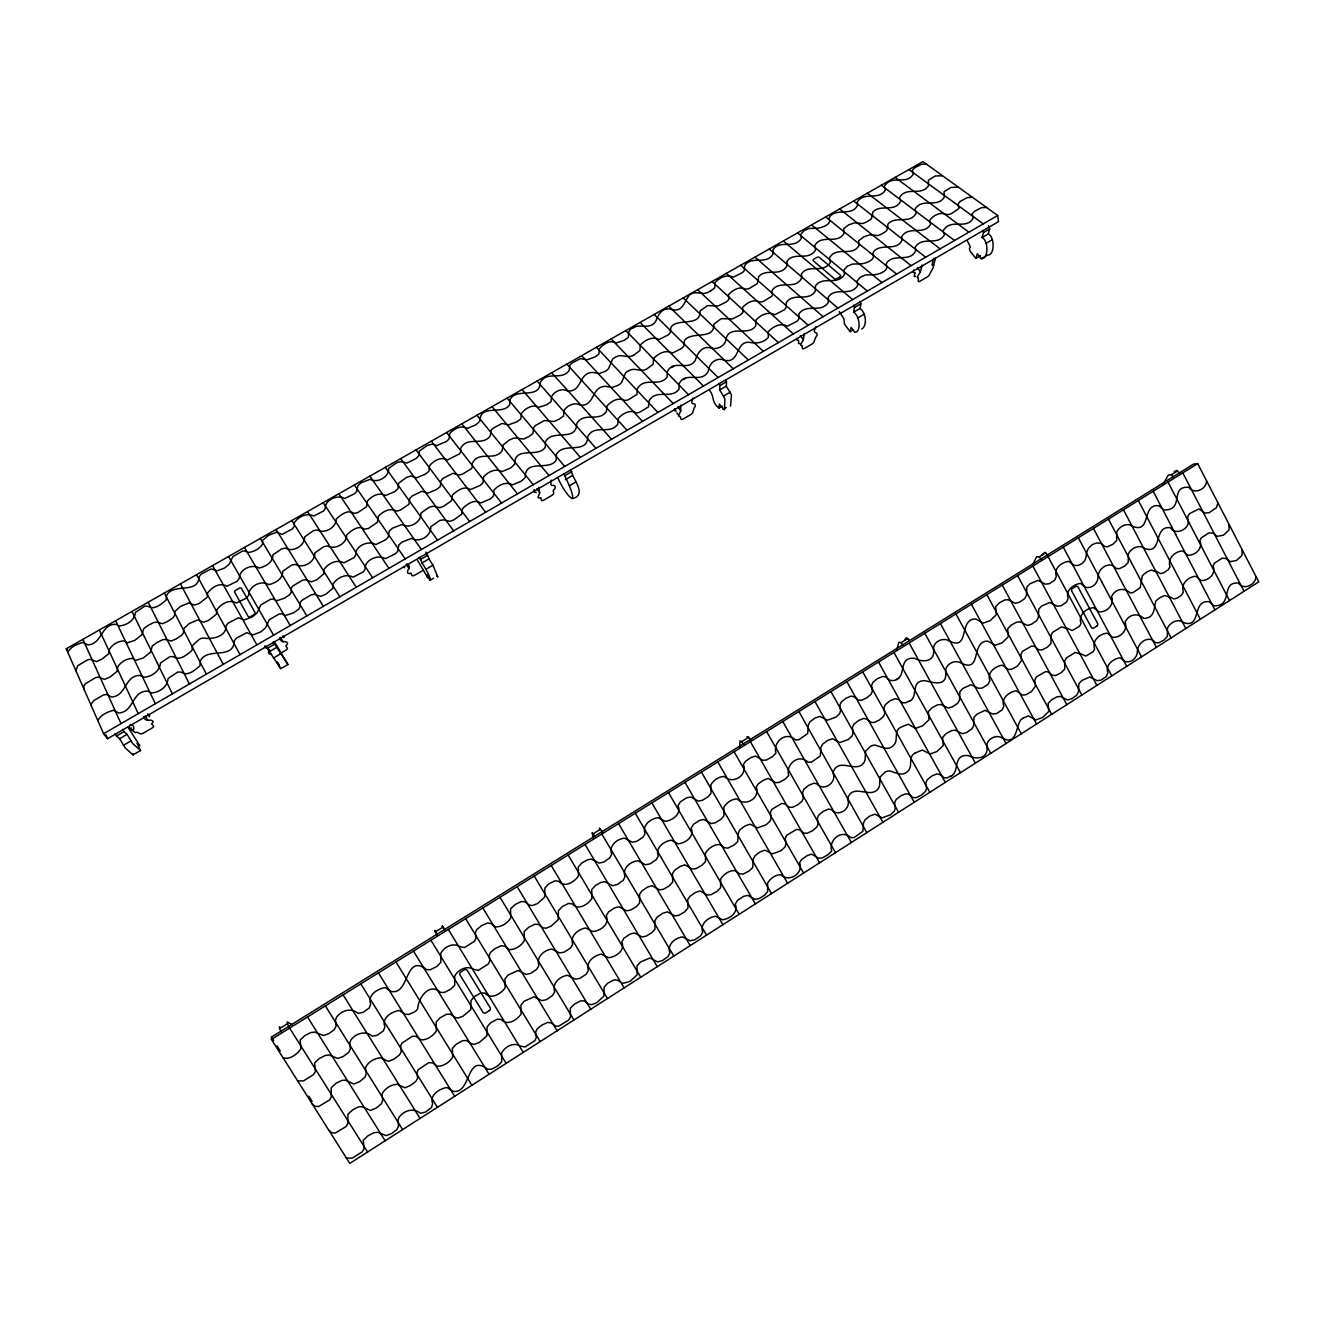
<?xml version="1.0" encoding="UTF-8"?>
<svg xmlns="http://www.w3.org/2000/svg" width="1325" height="1325" viewBox="0 0 1325 1325"><rect width="100%" height="100%" fill="white"/><g stroke="black" fill="none" stroke-linecap="round" stroke-linejoin="round"><path stroke-width="1.5" d="M692.892 398.013C689.282 407.272 695.642 401.127 695.277 406.079A6.84 2.551 -35.9 0 1 694.085 408.017L692.892 412.158A2.683 0.994 -35.8 0 1 690.838 414.543L683.336 418.899A3.097 1.143 -35.7 0 1 680.934 418.932L680.089 416.414A6.873 2.567 -35.8 0 1 678.417 415.884L680.752 410.932L680.719 405.069M725.967 339.515C725.421 345.477 717.802 349.668 712.088 348.342M933.545 649.366C932.883 641.731 943.168 636.845 949.213 640.985M945.752 671.56C945.089 663.974 955.308 659.055 961.354 663.179M986.893 746.488C986.264 739.002 996.284 734 1002.329 738.025M271.426 1039.396L271.476 1037.061L1193.593 464.065L1197.684 463.618L1258.75 581.857L349.783 1163.4L271.426 1039.396L1197.684 463.618M725.967 339.332C728.982 324.045 748.426 337.097 755.797 325.735L755.78 320.236C760.533 314.986 768.169 311.193 774.81 314.688L784.251 309.868L786.089 307.682L786.354 302.415C793.907 291.931 807.836 302.315 815.273 291.318L815.438 285.935C822.676 275.352 837.4 286.25 844.654 274.258L843.727 270.383L847.155 266.325L852.257 264.106L857.722 263.907A11.461 7.105 -13.6 0 0 860.24 263.957C864.96 263.642 876.57 260.213 872.761 253.472L873.92 251.352C881.589 242.757 896.462 251.965 902.126 240.073L902.077 238.483M722.34 406.245L718.978 408.1L719.26 404.158L724.444 409.839L724.874 398.742L719.74 389.964L719.839 385.525A14.509 3.71 60.5 0 0 718.862 383.405M730.555 406.063L731.45 394.9L726.332 386.138L726.514 381.799A14.492 3.76 60.5 0 0 725.487 379.563M551.266 480.18C549.229 489.14 554.86 482.731 555.341 487.434A6.923 2.633 -33.7 0 1 554.314 489.273L553.204 490.498L553.684 493.148A2.7 1.027 -33.7 0 1 551.747 495.467L544.028 499.972A3.13 1.192 -33.6 0 1 541.312 500.154L540.815 497.703L539.938 497.902A6.956 2.65 -33.6 0 1 537.95 497.537L539.739 492.834L538.712 487.467M267.484 623.876L265.398 628L260.694 631.959L252.926 634.874L246.765 632.704L236.281 638.203L234.26 640.919C233.498 660.413 207.363 646.749 200.489 660.678L199.942 665.796C195.288 669.804 187.355 677.058 181.111 672.04L177.683 672.057L168.093 678.483C167.662 686.913 159.099 692.644 151.232 692.925L147.506 691.07C131.705 691.054 134.272 711.674 118.869 713.032L113.619 710.25C107.723 711.823 100.567 714.804 97.901 720.634M258.971 609.02L256.901 613.061L252.23 616.986L244.529 619.868L238.384 617.781L227.983 623.23L226.028 625.897C226.244 637.176 211.752 639.528 202.957 638.021A8.679 5.648 -31.6 0 0 199.396 639.23L192.556 645.408L191.976 650.442C187.338 654.368 179.538 661.523 173.343 656.604L169.915 656.637L160.441 663.013C159.977 671.328 151.431 676.909 143.713 677.224L140.019 675.419C124.434 675.435 126.819 695.724 111.615 697.082L106.431 694.35L103.4 695.012L93.909 700.461L90.895 704.337A6.36 4.074 -34.2 0 0 90.829 704.734M1162.837 484.652L1168.435 474.897L1171.283 474.83L1173.668 477.398M231.146 560.458L229.093 564.301L224.538 568.044L217.085 570.827L211.238 568.905L201.152 574.122L199.181 576.673C197.955 594.925 173.426 582.321 166.635 595.405L166.022 600.175C161.468 603.902 154.015 610.775 147.969 606.188L144.69 606.237L135.448 612.332C134.819 620.315 126.571 625.516 119.151 625.913L115.623 624.257C100.683 624.323 102.522 643.619 87.963 644.96L82.995 642.443C77.347 643.983 70.54 646.749 67.84 652.248M798.727 341.022L798.495 343.043A3.081 1.11 -37.5 0 0 799.737 343.539M804.192 333.42L803.381 339.697L800.582 344.864A6.84 2.468 -37.5 0 0 802.006 345.527L802.387 348.276A3.097 1.11 -37.4 0 0 804.54 348.376L811.827 344.136A2.667 0.961 -37.5 0 0 814.014 341.701L815.653 337.328A6.824 2.451 -37.6 0 0 817.012 335.324C817.972 330.438 811.314 335.49 816.051 326.546M267.352 623.678L269.373 619.636L279.128 614.055L282.043 613.773L285.488 615.479L293.405 612.895L298.672 609.185L300.079 606.602L300.063 602.676L301.769 600.44L311.127 594.875L314.224 594.196L320.534 596.382L325.834 594.279L332.956 588.168L332.906 584.192C336.964 577.766 345.974 573.129 353.129 577.17L363.53 571.754L365.104 569.021C364.358 559.895 378.089 554.049 385.343 558.686L395.33 553.817L397.699 551.366L398.792 545.055L402.071 542.041L411.528 538.414C419.114 543.101 431.884 535.896 430.691 526.82L439.635 520.543L443.378 519.847L449.937 521.354L453.763 519.897L461.696 514.282L462.524 508.634C467.029 504.229 474.483 498.631 480.677 503.036L490.681 498.78L493.447 496.047L493.993 490.134C498.598 484.9 506.017 481.24 512.51 484.834L521.272 481.19L525.296 477.447C524.799 458.235 549.146 471.617 556.169 460.156L556.368 454.574C562.993 441.208 587.555 455.518 587.836 436.289C594.908 423.801 609.831 435.246 617.748 424.215L618.295 418.534C622.468 413.533 629.888 409.309 636.166 412.853L639.395 412.423L648.554 406.858L648.852 401.26C655.809 388.175 670.765 400.001 679.029 389.235L679.195 383.654C685.721 370.52 701.438 384.3 708.295 371.232C708.825 364.06 715.517 356.938 724.046 360.085M258.855 608.821L260.859 604.846L270.532 599.331L273.414 599.049L276.809 600.705L284.643 598.155L289.877 594.494L291.285 591.927L291.285 588.068L292.974 585.882L302.266 580.383L305.33 579.704L311.557 581.841L316.808 579.754L323.88 573.725L323.863 569.816C327.904 563.489 336.798 558.885 343.887 562.86L354.206 557.494L355.763 554.811C355.1 545.801 368.648 540.053 375.836 544.575L385.724 539.772L388.076 537.354L389.202 531.143L392.465 528.178L401.839 524.567C409.342 529.155 421.946 522.083 420.853 513.123L429.714 506.928L433.424 506.216L439.9 507.69L443.676 506.233L451.577 500.701L452.405 495.152C456.893 490.813 464.247 485.265 470.408 489.588L480.312 485.364L483.062 482.664L483.642 476.868C488.213 471.717 495.533 468.073 501.96 471.601L510.655 467.99L514.663 464.28C514.282 445.349 538.281 458.516 545.271 447.204L545.503 441.705C552.078 428.571 576.342 442.583 576.739 423.636C583.762 411.33 598.503 422.526 606.37 411.661L606.949 406.079C611.107 401.16 618.427 396.97 624.655 400.448L627.851 400.001L636.944 394.502L637.259 389.003C644.198 376.101 658.972 387.695 667.171 377.095L667.386 371.596C673.597 358.793 687.708 371.663 695.161 360.682C697.331 353.377 702.233 344.815 711.873 348.276M796.706 338.372L796.673 339.597A6.824 2.484 -37.6 0 0 797.683 340.243L798.445 340.227M231.03 560.26L233.034 556.483L242.425 551.2L245.208 550.902L248.471 552.442C253.853 551.846 259.832 548.815 262.549 544.012L262.598 540.368L268.412 535.433L276.263 532.319L282.242 534.29L292.444 528.89L294.233 526.505L294.266 522.812C298.307 516.8 306.771 512.361 313.677 516.054L323.697 510.887L325.254 508.336C324.857 499.724 337.776 494.308 344.748 498.482L354.355 493.844L356.657 491.542L357.849 485.646L361.029 482.813L370.122 479.319C377.377 483.559 389.434 476.917 388.623 468.321L397.268 462.375L400.862 461.68L407.073 463.005L415.768 458.682L418.435 456.297L419.346 451.03L427.428 445.366L432.944 444.024L436.77 445.598L446.392 441.523L449.076 438.939L449.738 433.441C454.227 428.571 461.249 424.994 467.477 428.29L475.923 424.795L479.849 421.267C479.865 403.231 502.771 415.653 509.645 404.804L509.976 399.603C516.518 386.999 539.606 400.249 540.385 382.213C547.308 370.503 561.452 380.954 569.154 370.602L569.816 365.303L571.638 363.249L580.466 358.578L586.992 359.82L595.14 356.905L598.917 354.073L599.347 348.856C603.007 344.069 610.328 339.515 616.307 342.927L624.307 340.31L628.398 337.312L628.696 332.078C634.824 319.905 648.389 331.962 655.676 321.511C658.094 314.638 662.599 306.357 672.023 309.586M839.272 311.557L843.926 318.911L844.456 324.128L850.137 331.648L851.048 327.374L854.89 332.426C861.813 331.631 859.296 315.482 853.714 312.12L854.492 307.334A14.293 4.869 61.2 0 0 853.598 305.214M861.846 328.998C867.527 325.403 865.871 312.617 860.124 308.394L860.919 303.607A14.293 4.919 61.2 0 0 860.041 301.487M115.027 733.802A15.469 1.938 58.1 0 0 116.418 735.855L119.598 738.688L125.246 747.929L132.964 754.869L140.533 750.563L137.055 743.342L139.837 745.743L128.525 728.088M264.917 645.838L264.851 646.997M746.952 736.965L747.929 736.601L750.778 740.228M133.163 754.869L132.997 753.577M914.946 273.149L914.3 275.948A2.667 0.928 -38.9 0 0 915.542 276.345M922.051 265.05L920.444 271.691L917.231 277.074A6.857 2.368 -39 0 0 918.391 277.852L918.258 281.049A2.667 0.911 -38.9 0 0 919.914 281.248L927.02 277.107A3.097 1.06 -39 0 0 929.67 274.225L932.966 268.197L935.566 257.746M933.595 258.342L931.988 264.983L933.595 265.679M967.465 241.084L970.447 247.046L969.353 248.305L970.032 251.054L975.829 258.358L977.353 253.804L981.278 258.69C988.698 259.485 988.616 240.471 982.057 237.539L983.498 232.587A14.095 5.946 61.9 0 0 982.653 230.335M982.057 237.539L988.284 233.929L989.709 228.827A14.095 5.996 61.9 0 0 988.897 226.707L988.433 225.681M674.657 408.613L674.591 410.468A6.84 2.567 -35.8 0 0 675.816 410.998L676.263 410.998M1032.622 564.781L1036.68 556.699L1039.148 556.881L1041.45 559.564M905.008 639.842L906.25 637.706L909.198 640.091M534.257 489.571L534.24 491.939A6.923 2.667 -33.6 0 0 535.697 492.353L536.211 492.304M913.786 269.853L913.24 271.94A6.824 2.385 -39 0 0 914.051 272.685L914.962 272.685M1042.129 554.695L1044.796 552.277L1048.058 555.473M558.239 478.64C567.597 499.111 581.609 510.556 564.682 475.592A14.757 2.319 59.9 0 0 563.605 473.505M572.284 498.631C587.621 495.086 572.93 479.385 571.539 471.617A14.741 2.385 59.9 0 0 570.462 469.53M1174.331 471.601L1176.617 470.425L1180.062 473.422M269.654 649.83L268.296 652.397L269.157 653.772A7.288 2.749 -29.3 0 0 271.112 653.937M407.057 563.87C412.439 567.348 405.98 569.998 407.769 573.195A7.089 2.716 -31.5 0 0 410.038 573.427L410.998 573.178L411.942 575.431A3.197 1.209 -31.5 0 0 414.957 575.083L422.89 570.462A2.749 1.043 -31.6 0 0 423.337 570.164M710.217 291.252L714.788 287.84L714.887 282.606C719.574 277.637 726.862 273.894 733.338 277.19L742.53 272.536L744.335 270.449L744.7 265.431C752.103 255.443 765.502 265.132 772.79 254.648L773.071 249.547C780.193 239.461 794.338 249.63 801.459 238.218L800.648 234.542L804.043 230.649L809.012 228.496L814.279 228.281A11.113 6.724 -14.6 0 0 816.697 228.298C821.202 227.883 832.464 224.786 828.986 218.227L830.146 216.19C837.682 207.992 851.909 216.588 857.557 205.259L857.557 203.752M899.195 677.555L896.478 679.294M914.747 753.296C907.443 757.155 913.604 766.844 907.41 771.564A10.799 10.203 -74.7 0 1 903.103 773.999L899.062 773.999L889.472 770.868A10.832 10.236 -73.4 0 0 884.934 772.21L879.999 777.146L879.618 784.847A7.552 7.155 -72.8 0 1 877.978 788.988C869.846 799.19 852.604 782.346 847.487 798.892C852.124 808.333 838.013 817.889 831.686 809.741L828.572 809.095L823.206 811.38L818.535 815.273L817.31 818.486L818.038 824.084L816.796 827.048L812.639 830.626L807.306 833.226L804.027 833.16L799.687 829.864L796.607 829.351L786.752 835.263L785.245 838.427L785.924 844.091L784.913 847.122L780.955 850.749L772.525 853.847L764.989 850.153L760.037 851.925L755.002 855.751L753.329 858.981L752.683 867.577L749.039 871.022L743.01 874.102L739.416 873.738L734.895 870.525C729.114 870.343 723.4 874.367 720.535 879.253L720.684 887.601L717.057 891.311L710.962 894.723L707.219 894.988L700.031 890.897L695.443 892.503L689.994 896.296L687.741 899.526L687.973 908.138L684.677 911.848L678.781 915.327L674.922 915.939L667.485 911.882L662.947 913.173L657.25 917.066L654.964 920.461L654.964 929.206L651.85 932.684L646.087 936.179L642.095 936.957L634.543 932.949L630.137 934.042L623.976 938.183L621.789 941.926C625.417 950.406 616.125 956.898 608.556 957.71L601.318 954.166C593.567 955.573 585.534 962.182 588.399 970.612L586.031 974.322L579.803 978.38L575.332 979.142L567.448 975.299C559.531 976.475 551.78 983.415 554.695 991.796L552.558 995.506L546.546 999.597L541.942 1000.657L533.925 996.798L524.104 1001.286L520.907 1005.228L521.073 1014.138C516.932 1020.084 507.028 1026.411 501.032 1019.405L497.024 1019.273L490.432 1022.917L487.12 1026.925L486.855 1035.951L479.153 1042.56L474.317 1044.348L471.303 1043.818L466.549 1040.489L462.64 1040.705L456.214 1044.249L452.372 1048.423L452.653 1057.416C449.258 1062.269 443.328 1066.708 437.167 1066.194L432.53 1062.816L428.737 1062.667L418.104 1069.739L417.027 1072.703L417.657 1078.136L415.868 1081.382L410.319 1085.556L404.854 1087.792L397.069 1084.247C390.958 1084.645 384.449 1088.587 381.948 1094.284L382.743 1100.181L381.517 1103.708L376.184 1108.081L370.404 1110.466L362.007 1106.64L358.446 1106.922L352.897 1109.721L347.862 1114.242L347.978 1123.484L346.156 1126.498L335.357 1133.024L331.879 1132.776L328.848 1130.258M950.373 776.549C960.41 772.309 951.996 754.041 968.211 755.565C975.978 759.888 988.599 758.877 986.926 746.77M908.801 701.538C919.235 697.861 909.48 680.818 924.701 680.652C933.463 682.458 947.127 687.427 945.768 671.858M281.397 1031.943L279.625 1028.581L287.409 1023.745L287.243 1021.972L292.411 1024.805M437.167 935.135L435.279 931.906L442.815 927.235L442.136 925.811L445.68 930.415M593.335 837.798L592.093 832.713L593.252 833.806L600.523 829.284L602.527 832.365M739.632 747.697L740.013 740.874L741.619 741.669L748.658 737.296M896.561 650.161L898.946 642.211L901.017 642.675L907.807 638.451M1039.148 556.881L1045.74 552.79M1171.283 474.83L1177.677 470.855M850.137 331.648L853.433 329.826M975.829 258.358L980.599 255.675M417.541 560.309L427.809 577.866L426.584 574.669L430.112 580.234L433.573 578.23M723.003 409.359L726.249 407.471M981.278 258.69L987.407 255.112C994.843 255.891 994.893 236.893 988.284 233.929M265.928 646.236L280.701 668.645L287.939 664.554L275.219 642.94M119.598 738.688L127.067 734.348L132.732 743.573L140.533 750.563M269.538 651.569L276.793 647.345L287.939 664.554M430.112 580.234C432.016 579.837 424.464 566.222 421.963 562.993L429.002 558.902L427.561 555.208A14.972 1.06 59.3 0 0 426.385 553.121L425.789 552.094M565.394 479.65L572.201 475.692M719.74 389.964L726.332 386.138M853.714 312.12L860.124 308.394M279.608 653.838L285.703 650.293A2.832 1.06 -29.5 0 0 287.359 648.107L285.885 645.938L286.879 644.762A7.254 2.733 -29.4 0 0 287.558 643.089C285.852 639.809 280.088 644.182 280.122 637.524M123.374 745.362L130.86 741.006M273.397 658.061L280.652 653.821M425.905 569.286L432.944 565.195L429.002 558.902M569.402 485.778L576.226 481.82M723.814 395.91L730.406 392.084M857.855 317.917L864.264 314.191M986.247 243.187L992.475 239.56M103.582 733.735L997.692 215.495L998.437 221.689L107.573 738.704L103.582 733.735L66.25 648.803L922.912 161.6L997.692 215.495M116.501 735.971L124.02 731.599L127.067 734.348M267.286 648.422L274.59 644.182L276.793 647.345M421.963 562.993L420.555 559.432L427.627 555.324M564.748 475.708L571.588 471.733M719.889 385.641L726.514 381.799M854.542 307.466L860.968 303.723M983.498 232.587L989.742 228.96M683.104 379.629L685.77 378.122M671.278 367.605L673.912 366.131M632.538 328.269L635.089 326.844M633.83 355.001C628.431 359.025 622.104 353.56 616.456 356.723A9.954 6.36 -19.4 0 0 612.597 359.108L608.622 368.482A9.954 6.36 -19.8 0 1 605.475 371.215L599.413 373.584L593.401 372.524A6.956 4.455 -20.1 0 0 589.493 372.888C578.959 375.621 581.294 391.67 567.878 391.09C562.496 387.728 554.546 391.041 551.548 396.556L551.067 401.641L546.811 404.754L538.695 407.355C532.667 403.761 525.18 408.547 521.47 413.45L520.742 418.998L516.767 421.93L508.568 424.828L502.026 423.47L493.016 428.257L491.128 430.377L490.184 436.008C482.283 446.773 467.096 435.445 460.603 448.513L460.736 452.09L459.344 453.962L447.403 459.941C441.126 456.313 433.722 460.62 429.548 465.771L428.952 471.319L425.557 474.052L416.712 477.812L410.684 475.99L406.411 477.464L398.676 483.145L397.881 488.875L394.717 491.641L385.575 495.533C379.281 491.89 372.06 495.914 367.538 500.833L366.594 506.68L357.618 512.692L353.891 513.388C347.945 508.916 340.608 514.961 336.235 519.052C336.434 527.499 324.509 534.273 317.139 529.901L313.379 530.729L304.634 536.907C305.131 545.668 292.891 552.724 285.488 548.136L281.861 548.782L272.917 554.844C273.082 562.363 265.696 566.553 259.038 568.061C251.932 563.291 238.931 569.733 239.212 578.445L237.241 581.195L226.972 586.246C220.132 581.94 211.354 587.372 207.478 593.269L207.213 597.227L199.313 603.422L194.543 605.111L188.746 602.925L180.316 606.519L174.85 611.504L174.635 615.413L172.747 618.03L167.149 621.707L162.511 623.694L156.781 622.088L153.717 622.568L148.069 625.4L143.729 628.63L141.924 634.758L134.769 640.372L127.399 642.807L123.987 640.902C118.356 640.936 112.128 644.497 109.428 649.482L108.799 653.606L101.959 659.154L96.361 661.556L90.514 659.303L87.632 659.833L77.678 665.73L75.939 670.848M952.046 775.473L947.193 777.808L944.112 777.808L939.972 774.529L936.941 773.866L931.723 776.069L927.119 779.895L925.877 783.058L926.622 788.557L925.446 791.505L921.438 795.05L916.204 797.65L912.975 797.584L908.784 794.321L905.82 793.741L900.934 795.729L896.131 799.522L894.64 802.668L895.302 808.217L894.358 811.215L890.566 814.776L882.202 817.856L874.931 814.179L870.128 815.869L865.159 819.662L863.519 822.875L862.906 831.322L854.095 837.549L850.816 837.665C841.358 828.638 828.407 840.265 831.686 850.948L828.191 854.592L822.196 857.971L818.486 858.186L811.562 854.128L807.124 855.652L801.807 859.362L799.571 862.525C803.944 873.539 788.955 882.847 780.673 874.699C775.307 874.748 770.239 878.558 767.589 883.079L767.639 891.675L764.724 895.087L759.126 898.565L755.167 899.393L747.863 895.385L743.673 896.296L737.611 900.288L735.259 904.031C738.688 912.296 730.092 918.854 722.523 919.782L715.5 916.221C707.981 917.463 699.749 923.889 702.73 932.204L700.61 935.831L694.631 939.889L690.126 940.8L682.507 936.891C674.773 937.901 666.939 944.742 669.87 952.957L668.015 956.551L662.318 960.625L657.647 961.884L649.846 958.025L640.488 962L637.01 965.958L637.176 974.753L629.971 981.411L622.717 983.432L617.831 980.318L614.121 979.871L607.794 983.117L604.134 987.142L603.852 996.185L596.879 1002.578L591.878 1004.632L588.78 1004.234L584.209 1000.905L580.648 1000.872L574.652 1003.936L570.313 1008.192L570.495 1017.153L568.591 1020.117L558.786 1026.13L555.622 1026.213L551.167 1022.917L547.705 1022.387L541.544 1025.268L537.006 1029.094L535.681 1032.125L536.327 1037.458L534.919 1040.539L524.965 1046.998L519.648 1045.922M910.49 700.461L905.588 702.78L902.474 702.747L898.284 699.401L895.203 698.689L889.92 700.859L885.282 704.685L884.023 707.865L884.769 713.413L883.593 716.378L879.518 719.922L874.235 722.489L870.972 722.39L866.732 719.061L863.734 718.448L858.766 720.402L853.929 724.179L852.406 727.359L853.085 732.957L852.124 735.971L848.298 739.516L839.835 742.547L832.464 738.77L827.612 740.427L822.593 744.203L820.937 747.433L820.308 755.946L811.397 762.14L808.084 762.223C798.611 753.031 785.377 764.608 788.723 775.456L785.195 779.1L779.117 782.446L775.373 782.628L768.351 778.454L763.862 779.961L758.48 783.655L756.227 786.818C760.666 797.998 745.395 807.207 737.098 798.925C731.698 798.925 726.547 802.702 723.864 807.24L723.93 815.918L720.982 819.33L715.301 822.775L711.293 823.587L703.89 819.479L699.65 820.357L693.522 824.316L691.153 828.075C694.648 836.423 685.903 842.998 678.267 843.843L671.146 840.183C663.56 841.358 655.196 847.801 658.227 856.182L656.09 859.826L650.028 863.867L645.49 864.745L637.756 860.72C629.955 861.648 622.005 868.521 624.986 876.802L623.114 880.413L617.334 884.487L612.614 885.713L604.713 881.738L600.97 882.384L595.24 885.663L591.712 889.622L591.894 898.499C588.085 904.478 578.131 910.904 572.301 903.915L568.541 903.435L562.148 906.664L558.438 910.689L558.156 919.798L551.101 926.192L546.049 928.212L542.902 927.782L538.281 924.386L534.671 924.303L528.592 927.351L524.203 931.608L524.402 940.651C521.354 945.702 515.359 949.777 509.347 949.644L504.825 946.282L501.314 945.702L495.086 948.567L490.482 952.393L489.157 955.424L489.819 960.807L488.378 963.921L478.308 970.331L472.942 969.188M1022.519 718.299L1028.465 715.881L1035.753 719.955L1042.659 717.438L1048.771 711.409L1048.125 703.459L1051.702 699.716L1057.019 696.817L1060.398 696.453L1067.519 699.997L1071.809 698.689L1076.695 695.194L1078.434 692.048L1078.881 683.683L1081.863 680.537L1089.796 676.976L1097.083 680.669L1101.092 680.106L1106.392 676.412L1107.899 672.736C1104.918 664.902 1113.232 658.707 1120.155 657.796L1125.173 661.556C1131.5 663.196 1137.463 657.482 1137.38 651.237A12.041 11.064 -82.7 0 1 1137.943 648.505C1139.517 641.184 1150.183 635.304 1155.284 642.625L1158.464 642.89L1163.764 640.207L1167.325 636.547L1167.457 628.133C1169.809 622.833 1177.412 618.477 1182.778 622.038M143.779 716.626C145.121 722.887 150.487 718.316 152.988 721.297A7.503 2.766 -27.5 0 1 152.491 722.903L151.613 723.98L153.501 725.967A2.932 1.077 -27.6 0 1 151.994 728.104L143.597 732.99A3.412 1.242 -27.5 0 1 139.953 733.652L136.972 732.195A7.569 2.782 -27.4 0 1 134.769 732.427L128.475 726.878M147.489 713.96L149.576 715.202A7.503 2.782 -27.4 0 1 149.079 716.808M972.02 197.193L967.25 197.607L960.128 201.45L958.008 204.083L958.952 208.538L951.184 213.739A5.068 3.064 -11.9 0 1 945.139 214.037C939.491 211.818 932.237 216.074 929.471 220.828L930.713 224.19C923.939 235.966 908.768 225.184 901.729 236.595L901.894 238.351M672.239 309.653C683.584 312.418 684.512 299.732 690.093 294.498C695.89 290.142 702.912 295.707 708.726 291.98A8.314 5.168 -17.1 0 0 710.051 291.102M724.278 360.168C739.93 364.176 735.16 341.452 749.105 342.281C755.962 343.639 763.415 343.208 768.318 337.312L768.268 331.73C773.055 326.381 780.773 322.588 787.481 326.149L797.004 321.263L798.826 319.043L799.058 313.694C806.677 303.061 820.755 313.661 828.241 302.498L828.373 297.048C835.644 286.299 850.551 297.429 857.838 285.256L856.878 281.331L860.306 277.207L865.457 274.971L870.989 274.788A11.577 7.221 -13.3 0 0 873.539 274.838C878.326 274.573 890.019 270.996 886.11 264.222L887.27 262.068C895.004 253.357 910.043 262.764 915.724 250.707L915.674 249.083M926.274 164.018L921.537 164.25L914.532 167.911L912.296 170.296L913.306 174.006C906.847 185.434 892.835 174.784 885.233 184.987A4.505 2.683 -13.2 0 0 884.537 187.537L885.464 189.922C878.823 201.218 863.95 190.933 857.192 202.129L857.391 203.619M986.529 207.462L981.56 207.661L974.322 211.487L972.053 213.987L973.262 217.962C966.703 230.136 951.93 218.542 944.112 229.374A4.704 2.882 -11.8 0 0 943.466 232.074L944.526 234.624C937.785 246.665 922.084 235.452 915.227 247.361L915.476 248.951M942.323 175.943L942.274 175.927A24.595 14.459 -11.9 0 1 941.644 175.745L935.218 176.01L928.378 180.266L928.461 185.815C921.123 196.746 906.3 185.748 899.476 197.69L900.785 201.036C894.64 213.259 880.032 203.354 872.562 212.398L872.612 215.843M958.124 187.355L958.174 187.372A24.86 14.741 -11.6 0 1 957.495 187.173L950.969 187.438L944.079 191.744L944.212 197.375C936.841 208.489 921.802 197.243 914.946 209.383L916.32 212.778C910.142 225.134 895.336 214.998 887.816 224.273L887.883 227.768M280.834 1027.455L279.244 1026.974L279.625 1028.581M1002.512 738.124C1017.103 746.157 1015.745 726.017 1021.128 719.409A9.076 8.447 -78.6 0 1 1022.701 718.63M961.536 663.278C982.206 673.117 970.43 641.068 987.787 641.101L995.174 645.275L1002.147 642.791L1008.342 636.778L1007.679 628.762L1011.29 625.019L1016.656 622.154L1020.084 621.806L1027.289 625.45L1031.628 624.174L1036.581 620.696L1038.336 617.533L1038.783 609.119L1041.781 605.956L1049.814 602.461L1057.201 606.254L1061.242 605.724L1066.608 602.03L1068.132 598.353C1065.085 590.437 1073.532 584.242 1080.521 583.398L1085.606 587.24C1091.966 588.963 1098.044 583.265 1097.961 576.938A12.124 11.213 -85.8 0 1 1098.508 574.205C1100.131 566.769 1110.963 561.038 1116.048 568.442L1119.277 568.74L1124.643 566.09L1128.238 562.429L1128.353 553.949C1130.755 548.567 1138.473 544.31 1143.856 547.937M949.396 641.101C970.215 651.105 958.223 618.725 975.73 618.941L983.15 623.131L990.139 620.663L996.35 614.651L995.688 606.618L999.315 602.875L1004.698 600.01L1008.143 599.678L1015.381 603.355L1019.72 602.097L1024.689 598.618L1026.444 595.455L1026.892 587.008L1029.906 583.861L1037.972 580.367L1045.375 584.192L1049.433 583.662L1054.816 579.986L1056.34 576.292C1053.292 568.375 1061.772 562.164 1068.778 561.353L1073.879 565.212C1080.239 566.967 1086.367 561.27 1086.268 554.927A12.157 11.246 -86.8 0 1 1086.831 552.177C1088.454 544.707 1099.336 539.027 1104.421 546.447L1107.667 546.761L1113.05 544.111L1116.66 540.467L1116.776 531.954C1119.178 526.572 1126.946 522.332 1132.328 525.992M283.02 635.851L284.03 637.159A7.238 2.766 -29.4 0 1 283.931 637.739M459.079 946.431L464.479 947.59L474.582 941.181L476.023 938.083L475.36 932.684L476.702 929.637L481.306 925.811L487.567 922.962L491.095 923.558L495.616 926.937C501.645 927.102 507.674 923.012 510.738 917.96L510.539 908.884L514.945 904.644L521.023 901.613L524.667 901.696L529.304 905.108L532.451 905.555L537.536 903.534L544.608 897.157L544.89 888.015L548.616 883.99L555.026 880.777L558.802 881.274C564.649 888.28 574.636 881.887 578.462 875.891L578.28 866.981L581.824 863.022L587.571 859.759L591.331 859.113L599.248 863.122L604.001 861.912L609.798 857.855L611.67 854.227C608.622 845.863 616.705 839.073 624.489 838.129L632.24 842.187L636.812 841.325L642.907 837.301L645.043 833.657C641.979 825.243 650.376 818.784 657.995 817.641L665.133 821.318C672.785 820.473 681.613 813.981 678.069 805.55L680.454 801.791L686.598 797.849L690.855 796.971L698.292 801.112L702.316 800.317L708.014 796.872L710.962 793.46L710.896 784.764C713.595 780.21 718.763 776.433 724.179 776.467C732.477 784.781 747.847 775.605 743.375 764.376L745.644 761.213L751.043 757.519L755.548 756.028L762.587 760.219L766.347 760.053L772.442 756.707L775.986 753.064C772.624 742.182 785.94 730.622 795.414 739.863L798.743 739.781L807.687 733.586L808.3 725.057L809.973 721.843L815.007 718.067L819.877 716.411L827.264 720.22L835.76 717.206L839.619 713.662L840.58 710.631L839.884 705.016L841.408 701.852L846.277 698.076L851.246 696.122L854.261 696.751L858.517 700.113L861.797 700.196L867.097 697.646L871.188 694.118L872.363 691.137L871.618 685.572L872.86 682.392L877.531 678.582L882.831 676.412L885.928 677.125L890.118 680.487L893.249 680.537C908.271 678.996 896.478 656.537 914.581 658.31C922.349 662.699 935.185 662.036 933.595 649.747M346.355 1157.984L352.268 1158.182L362.123 1151.856L364.077 1148.874L363.249 1140.328L367.721 1135.989L373.783 1132.759L377.658 1132.295L386.155 1135.608L391.372 1133.703L396.804 1129.645L398.51 1126.217L398.013 1120.287L399.09 1117.223C404.241 1110.267 413.582 1107.634 420.439 1113.282L425.325 1112.155L431.287 1107.766L432.662 1103.791C429.168 1094.98 439.602 1088.686 446.922 1087.477L452.769 1091.204C471.402 1094.98 465.754 1052.679 487.749 1069.225L491.558 1069.225L497.786 1065.929L501.711 1061.855L501.645 1052.977C504.659 1046.998 513.007 1042.195 519.466 1045.591M283.003 1057.714C289.761 1060.298 297.347 1053.988 300.99 1048.704L300.146 1040.059L304.7 1035.719L310.845 1032.523L314.787 1032.092L323.433 1035.554L328.749 1033.682L334.264 1029.658L336.003 1026.196L335.49 1020.2L336.567 1017.103C341.867 1010.064 351.373 1007.629 358.28 1013.377L363.249 1012.3L369.311 1007.927L370.702 1003.936C367.108 995.009 377.774 988.715 385.178 987.589L391.123 991.431C409.905 995.506 404.572 952.526 426.683 969.635L430.542 969.668L436.869 966.405L440.844 962.331L440.778 953.354C443.858 947.292 452.388 942.605 458.881 946.116M472.743 968.873C466.267 965.378 457.754 970.115 454.707 976.144L454.74 985.137L450.682 989.228L444.422 992.458L440.596 992.392C429.615 982.007 418.187 997.708 417.723 1008.64A9.292 8.844 -36.2 0 1 414.924 1011.72L408.878 1014.42L405.202 1014.254L399.272 1010.428C391.885 1011.604 381.318 1017.882 384.863 1026.792L383.455 1030.784L377.393 1035.156L372.474 1036.216C365.584 1030.486 356.11 1033.02 350.86 1040.009L349.783 1043.106L350.297 1049.102L348.558 1052.547L343.059 1056.588L337.776 1058.443L329.163 1055.015L325.238 1055.462L319.093 1058.658L314.588 1062.998L315.433 1071.627L313.445 1074.625L303.475 1080.902L297.943 1080.918A6.807 6.41 -30.9 0 1 297.496 1080.653M265.149 647.494L265.646 647.826A7.254 2.766 -29.3 0 0 266.921 648.041M908.917 169.567L983.249 223.875M1066.294 628.414L1061.59 626.874L1052.729 632.257L1051.073 635.056L1050.973 643.602L1047.313 647.263L1041.847 649.995L1038.568 649.714L1034.428 646.401L1031.761 646.004L1022.42 651.387L1020.83 654.782L1021.641 660.363L1017.6 665.995L1012.151 669.108L1008.54 669.506L1002.197 665.167C995.042 666.276 986.777 672.57 989.858 680.636L988.019 684.362L982.471 687.973L978.529 688.354L971.026 684.694L962.778 688.503L959.913 691.633L959.532 700.08L957.66 703.277L952.559 706.805L948.236 708.047L940.932 704.469L937.404 704.883L931.906 707.865L928.328 711.641L929.007 719.74L922.697 725.802L915.625 728.336L908.105 724.228L902.027 726.729A12.587 11.892 -76.2 0 0 900.387 727.491C893.083 731.367 899.244 741.072 893.05 745.793A10.832 10.252 -75.9 0 1 888.711 748.244L884.653 748.227L875.03 745.048A10.848 10.302 -74.5 0 0 870.459 746.372L865.523 751.308L865.142 759.043A7.569 7.188 -74 0 1 863.486 763.2C855.271 773.469 838.427 756.442 832.895 772.773C837.533 782.297 823.587 792.168 817.012 783.837L813.881 783.191L808.498 785.46L803.811 789.352L802.569 792.565L803.298 798.197L802.056 801.161L797.882 804.722L792.532 807.322L789.253 807.24L784.88 803.927L781.8 803.414L771.895 809.31L770.372 812.473L771.067 818.154L770.057 821.185L766.082 824.812L757.602 827.893L750.049 824.167L745.081 825.922L740.013 829.748L738.34 832.978L737.694 841.59L734.033 845.035L727.972 848.116L724.361 847.735L719.823 844.505C714.026 844.29 708.279 848.315 705.413 853.201L705.562 861.581L701.919 865.291L695.807 868.687L692.031 868.952L684.81 864.827L680.222 866.418L674.74 870.21L672.487 873.44L672.719 882.086L669.407 885.796L663.477 889.257L659.618 889.87L652.132 885.762L647.577 887.038L641.863 890.93L639.561 894.325L639.561 903.103L636.447 906.582L630.667 910.06L626.642 910.822L619.057 906.78L614.634 907.873L608.457 912.014L606.254 915.757C609.914 924.254 600.573 930.763 592.971 931.541L585.7 927.964C577.915 929.338 569.849 935.963 572.731 944.41L570.346 948.137L564.102 952.178L559.597 952.94L551.697 949.048C543.747 950.207 535.963 957.147 538.894 965.561L536.741 969.271L530.712 973.362L526.075 974.405L518.025 970.513L508.171 974.968L504.957 978.927L505.14 987.854C500.966 993.833 490.995 1000.127 485 993.088L480.975 992.922L474.35 996.582L471.021 1000.574L470.773 1009.633L463.038 1016.242L458.168 1018.014L455.138 1017.468L450.368 1014.122L446.442 1014.321L439.999 1017.865L436.14 1022.039L436.422 1031.049C433.01 1035.918 427.031 1040.34 420.853 1039.81L416.199 1036.398L412.39 1036.233L401.723 1043.305L400.63 1046.286L401.276 1051.719L399.471 1054.982L393.906 1059.155L388.424 1061.358L380.59 1057.781C374.462 1058.178 367.919 1062.087 365.418 1067.818L366.213 1073.73L364.988 1077.258L359.622 1081.647L353.825 1084.016L345.378 1080.14L341.817 1080.422L336.235 1083.204L331.184 1087.726L331.3 1096.984L329.478 1099.998L318.613 1106.524L315.135 1106.259L312.071 1103.725M895.104 177.418L968.906 232.173M881.307 185.268L954.513 240.521M1079.676 653.358L1085.904 656.041L1093.241 651.685L1094.632 649.002C1091.701 640.82 1099.468 633.714 1107.203 633.184L1112.569 637.308C1120.702 637.921 1128.138 630.021 1125.091 622.054C1128.718 614.171 1138.076 612.564 1143.674 618.444C1154.721 618.262 1154.025 608.49 1155.682 601.268A21.846 20.008 -84.2 0 1 1164.807 595.521L1169.312 597.062M940.121 248.868L867.395 193.168M1065.979 627.818L1072.24 630.534L1079.61 626.178L1081.001 623.512C1078.037 615.297 1085.871 608.175 1093.605 607.678L1099.005 611.835C1107.153 612.481 1114.64 604.564 1111.559 596.565C1115.236 588.648 1124.61 587.108 1130.225 593.004L1133.057 592.557L1140.245 587.638L1142.283 575.828A21.896 20.107 -85.2 0 1 1151.442 570.081L1155.963 571.655M853.615 201.002L925.678 257.232M1168.932 596.349L1173.834 598.983L1177.196 598.088L1181.552 595.107L1183.324 592.093C1180.674 584.408 1187.051 577.948 1194.256 576.358L1196.574 576.673L1201.063 580.582C1208.599 580.913 1216.367 573.675 1213.104 565.957L1214.412 563.224L1222.048 558.206L1226.47 558.554L1230.147 561.684L1236.507 560.492L1242.055 555.324L1242.121 550.952A26.152 23.651 -86.7 0 1 1241.972 550.157L1241.972 550.157M1155.582 570.942L1160.501 573.592L1163.88 572.715L1168.253 569.733L1170.025 566.719C1167.375 559.001 1173.768 552.542 1181.006 550.985L1183.324 551.283L1187.846 555.225C1195.398 555.606 1203.199 548.351 1199.92 540.6L1201.245 537.867L1208.913 532.849L1213.336 533.213L1217.029 536.36L1223.422 535.201L1228.987 530.033L1229.053 525.661A26.218 23.751 -87.6 0 1 1228.904 524.849L1228.904 524.849M280.701 668.645L276.892 661.871L278.929 664.753M839.652 208.952L884.239 244.33M884.471 244.512L911.136 265.663M825.657 216.919L869.896 252.578M870.128 252.76L896.594 274.093M811.596 224.919L881.97 282.573M797.534 232.902L867.345 291.053M1144.022 548.235C1163.4 555.953 1152.634 525.18 1170.488 527.731C1175.656 536.261 1190.678 528.609 1188.061 519.665A5.3 4.853 -87.9 0 1 1189.833 513.471L1198.926 508.932L1205.005 513.057L1209.212 512.676L1216.251 507.856L1217.907 503.185M783.373 240.951L852.604 299.582M1182.927 622.336C1202.156 629.839 1191.423 599.298 1209.145 601.749L1212.392 604.564A4.853 4.422 -84.8 0 0 1216.251 605.724C1232.697 604.482 1220.855 581.493 1238.477 583.099C1243.496 590.619 1255.404 584.938 1256.001 576.971M1132.477 526.29C1151.955 534.141 1141.123 503.086 1159.077 505.802L1162.373 508.701A4.902 4.488 -88.6 0 0 1166.298 509.91C1183.987 508.618 1169.743 485.662 1188.84 487.335C1193.891 494.838 1205.965 489.538 1206.611 481.356M769.229 249.001L837.88 308.129M823.09 316.692L754.985 257.1M740.741 265.215L808.233 325.304M726.398 273.364L768.069 311.093M768.318 311.276L793.344 333.933M712.072 281.513L753.378 319.54M753.544 319.756L778.371 342.628M130.098 724.56C136.525 724.427 133.03 735.093 131.192 727.856M697.646 289.711L763.366 351.324M683.22 297.926L748.078 359.771M668.727 306.158L733.255 368.764M654.202 314.423L717.852 377.294M640.091 322.439L703.409 386.055M625.798 330.571L688.52 394.701M611.123 338.918L673.216 403.562M1079.991 653.954L1075.304 652.43L1066.476 657.829L1064.82 660.628L1064.72 669.142L1061.077 672.818L1055.628 675.551L1052.365 675.286L1048.241 671.99L1045.591 671.593L1036.283 676.992L1034.709 680.388L1035.521 685.952L1031.479 691.584L1026.047 694.697L1022.453 695.112L1016.142 690.805C1009.004 691.948 1000.789 698.225 1003.853 706.275L1002.015 710.001L996.499 713.612L992.558 713.993L985.088 710.366L976.873 714.192L974.024 717.338L973.643 725.752L971.772 728.965L966.703 732.493L962.397 733.735L955.11 730.191L951.598 730.605L946.133 733.619L942.572 737.396L943.234 745.462L936.957 751.523L929.902 754.074L922.415 750L916.37 752.517A12.554 11.842 -75.1 0 0 914.73 753.279M596.416 347.283L657.896 412.456M581.642 355.68L642.476 421.383M901.017 642.675L903.236 645.474M566.852 364.093L627.056 430.327M589.327 414.41L551.631 372.756M589.161 414.228L611.537 439.304M537.056 381.037L595.968 448.33M522.083 389.55L580.367 457.373M507.111 398.08L543.151 440.894M543.035 440.761L564.698 466.466M492.039 406.643L527.333 449.341M527.549 449.639L548.981 475.576M436.322 932.502L434.633 930.465L435.279 931.906M476.95 415.222L511.831 458.251M512.046 458.549L533.23 484.702M461.812 423.834L496.279 467.228M496.494 467.493L517.429 493.861M741.619 741.669L743.723 744.6M600.523 829.284L599.513 828.142L599.612 829.5M66.25 648.803L68.204 651.304M917.43 267.849L920.444 271.691M446.591 432.497L480.66 476.238M480.842 476.47L501.562 503.053M431.337 441.175L465.009 485.265M465.191 485.48L485.646 512.278M416.033 449.871L469.646 521.553M800.433 335.738L803.381 339.697M400.68 458.616L453.63 530.845M124.02 731.599L123.937 731.483A15.453 1.872 58.1 0 1 122.562 729.429M385.293 467.361L437.532 540.169M718.978 408.1C710.713 401.376 714.97 397.136 709.753 390.693M677.87 406.858L680.752 410.932M369.857 476.139L421.383 549.527M354.355 484.95L405.202 558.902M593.252 833.806L595.24 836.887M338.819 493.794L388.921 568.342M536.94 488.627L539.739 492.834M323.184 502.672L372.623 577.783M307.549 511.566L356.259 587.273M436.637 575.613L437.879 577.054L432.944 565.195M289.612 1028.101L367.588 1152.005M271.476 1037.061L273.679 1040.539M276.975 1045.756L280.271 1050.973M308.824 1096.156L312.12 1101.373M406.311 564.417L409.044 568.756M291.848 520.51L339.846 596.78M274.59 644.182L273.232 641.996M307.516 1016.971L385.161 1140.775M325.337 1005.89L402.634 1129.579M343.092 994.86L420.075 1118.432M389.037 1029.31L437.416 1107.336M360.798 983.846L389.136 1029.542M395.976 961.983L471.899 1085.274M378.437 972.881L454.69 1096.288M276.097 529.453L323.333 606.353M413.483 951.102L489.091 1074.277M430.94 940.253L506.183 1063.346M448.33 929.438L523.209 1052.431M465.638 918.672L540.186 1041.582M482.863 907.973L557.113 1030.751M500.022 897.307L573.94 1019.985M517.181 886.64L590.735 1009.253M260.313 538.43L306.82 615.926M534.223 876.04L607.463 998.537M551.217 865.473L624.125 987.887M568.127 854.956L640.753 977.237M280.502 637.424L283.153 641.88M444.703 930.448L442.815 927.235M585.037 844.456L657.299 966.654M277.886 662.947L278.896 664.67M601.832 834.021L673.796 956.103M887.452 227.42L886.806 230.533A20.538 12.488 -13.5 0 1 878.044 235.568L869.846 234.807L863.784 236.827L858.567 240.868L859.262 245.042C852.753 257.679 836.158 245.34 829.384 258.143L830.427 262.217C823.405 274.424 808.101 263.112 801.343 274.225L801.724 277.008M618.576 823.603L644.96 868.537M645.109 868.802L690.209 945.603M244.429 547.473L290.241 625.533M635.271 813.235L661.523 858.103M661.672 858.418L706.556 935.135M872.181 215.511L871.519 218.559A20.306 12.256 -13.8 0 1 862.84 223.544L854.741 222.815L848.745 224.803L843.561 228.794L844.207 232.902C837.715 245.324 821.368 233.25 814.627 245.854L815.604 249.845C808.631 261.87 793.543 250.806 786.818 261.737L787.166 264.47M651.883 802.9L678.019 847.735M678.185 848.05L722.87 924.701M668.479 792.582L694.482 837.35M694.681 837.748L739.151 914.283M684.975 782.33L710.862 827.065M711.094 827.463L755.349 903.915M701.422 772.111L727.193 816.763M727.458 817.227L771.514 893.58M717.802 761.925L743.457 806.544M743.756 807.024L787.597 883.295M750.397 741.669L819.579 862.823M734.116 751.788L759.639 796.358M759.954 796.838L803.596 873.059M228.529 556.517L273.579 635.188M766.628 731.566L835.479 852.654M782.777 721.529L851.346 842.501M798.909 711.508L866.798 832.613M814.958 701.521L882.914 822.312M830.924 691.6L898.582 812.275M846.857 681.696L914.233 802.271M212.563 565.593L256.851 644.894M145.286 715.881L147.87 720.469M862.724 671.841L929.802 792.317M878.541 662.003L945.338 782.379M289.165 1027.107L287.409 1023.745M909.397 643.437L975.366 763.15M893.944 652.43L960.459 772.69M924.8 633.251L990.752 753.312M940.634 624.009L1006.056 743.524M955.921 613.906L1021.293 733.768M196.547 574.702L240.073 654.616M971.407 604.266L995.224 648.074M995.456 648.405L1036.548 724.013M420.489 559.316L420.555 559.432A14.972 0.994 59.3 0 0 419.313 557.229M986.877 594.66L1010.577 638.385M1010.743 638.783L1051.669 714.341M1017.6 575.563L1081.846 695.029M1002.263 585.087L1066.807 704.652M1032.871 566.073L1096.868 685.423M1048.075 556.616L1111.791 675.866M1063.279 547.159L1126.73 666.326M1101.671 581.708L1078.368 537.784M1101.588 581.543L1141.537 656.836M180.448 583.861L223.229 664.372M1093.456 528.41L1116.395 571.771M1116.594 572.152L1156.377 647.345M1123.467 509.761L1185.825 628.497M1108.462 519.085L1131.302 562.413M1131.5 562.777L1171.118 637.921M1138.341 500.502L1200.334 619.222M1153.197 491.277L1175.722 534.439M1175.557 534.306L1214.975 609.864M1168.021 482.052L1229.501 600.573M1182.794 472.876L1244.026 591.265M164.333 593.02L206.369 674.143M801.393 276.71L801.691 278.118C795.149 290.258 781.104 280.204 773.022 289.198L771.779 291.368L772.591 294.548L771.713 296.336L763.167 301.537L759.722 302.05C753.643 298.572 746.439 303.061 742.398 307.698L742.977 312.501L740.244 315.002L732.344 318.944L721.264 318.663L713.794 324.178C714.788 340.757 690.905 330.687 684.412 340.674L683.849 346.04L681.895 348.276L672.404 353.079C665.879 349.32 658.26 353.527 653.507 358.595L653.208 364.209L648.438 367.77A11.66 7.486 -18.9 0 1 647.08 368.714C641.598 372.789 635.205 367.207 629.491 370.404A10.053 6.492 -19.2 0 0 625.582 372.822L621.624 382.362A10.053 6.492 -19.6 0 1 618.46 385.128L612.332 387.529L606.237 386.42A7.022 4.555 -19.9 0 0 602.279 386.784C591.612 389.55 594.13 405.864 580.516 405.251C575.083 401.823 567.001 405.168 564.003 410.783L563.556 415.951L559.266 419.114L554.082 421.516L544.36 420.522L535.184 425.689L533.66 427.876L532.948 433.54L528.94 436.521L523.773 439.022L514.017 438.028L509.413 439.983L503.036 445.051L502.125 450.782C494.142 461.763 478.739 450.136 472.23 463.419L472.379 467.062L470.988 468.967L462.243 474.251L458.93 475.029L452.885 473.307L442.914 478.441L440.877 480.909L440.314 486.557L436.886 489.322L427.958 493.132L421.83 491.26L412.092 496.03L409.723 498.498L408.945 504.345L400.117 510.241L396.539 511.086C390.163 507.376 382.842 511.417 378.288 516.435L377.36 522.398L368.317 528.493L364.541 529.205C358.479 524.667 351.108 530.712 346.686 534.902C346.984 543.515 334.827 550.322 327.408 545.9L323.598 546.745L314.787 553.005C315.35 561.866 302.978 569.17 295.442 564.384L291.782 565.046L282.772 571.191C282.97 578.743 275.55 583.149 268.776 584.623C261.538 579.654 248.404 586.329 248.752 595.14L246.765 597.939L236.38 603.057C229.473 598.685 220.579 604.117 216.687 610.146L216.439 614.187L208.472 620.481L203.653 622.187L197.756 619.934L189.243 623.562L183.728 628.63L183.546 632.621L181.641 635.288L175.977 639.014L171.289 641.018L165.493 639.379L162.379 639.859L156.681 642.724L152.309 646.004L150.503 652.248L143.282 657.945L135.812 660.397L132.368 658.442C126.67 658.459 120.36 662.086 117.66 667.138L117.031 671.361L110.141 676.992L104.476 679.41L98.563 677.092L95.632 677.638L85.578 683.601L83.873 686.102L83.839 688.834M786.835 264.172L787.133 265.563C780.607 277.505 766.761 267.683 758.728 276.544L757.403 283.55L748.923 288.684L745.528 289.198C739.499 285.803 732.394 290.241 728.369 294.796L728.916 299.516L726.183 301.967L718.365 305.876L707.434 305.628L700.014 311.077C700.859 327.408 677.357 317.487 670.897 327.358L670.301 332.625L668.363 334.827L658.956 339.581C652.662 335.937 645.093 339.945 640.257 345.047L639.925 350.562L635.188 354.073A11.544 7.337 -19.1 0 1 633.83 355.001M148.185 602.213L189.409 683.982M131.953 611.438L157.162 662.748M157.046 662.583L172.399 693.836M115.639 620.713L155.34 703.724M99.309 630.004L138.231 713.645M82.895 639.346L121.022 723.616M105.901 734.928L107.573 738.704M403.578 566.504L404.158 567.431A7.056 2.716 -31.5 0 0 404.672 567.663M677.108 412.638L677.125 413.549A3.097 1.159 -35.7 0 0 677.804 414.079M489.455 1010.544L485.894 1012.83A2.186 2.087 -41.4 0 1 483.062 1012.416L459.941 974.852A2.186 2.087 -39.7 0 1 460.785 972.02L464.33 969.784A2.186 2.087 -39.9 0 1 467.228 970.43L490.101 1007.646A2.186 2.087 -41.6 0 1 489.455 1010.544M1096.934 626.013L1093.821 628A2.004 1.855 -83.7 0 1 1091.369 627.487L1071.776 591.082A2.004 1.872 -85.3 0 1 1072.538 588.449L1075.635 586.495A2.004 1.872 -85.4 0 1 1078.153 587.223L1097.531 623.297A2.004 1.855 -83.8 0 1 1096.934 626.013M253.953 614.634L250.558 616.589A2.037 1.342 -30.3 0 1 248.173 616.523L234.624 592.192A2.021 1.292 -30.1 0 1 235.817 590.172L239.212 588.234A2.004 1.292 -30 0 1 241.514 588.449L255.029 612.481A2.037 1.342 -30.2 0 1 253.953 614.634M839.934 276.958L836.936 278.664A1.905 1.192 -14.2 0 1 834.419 278.763L813.252 260.76A1.872 1.159 -14.7 0 1 813.914 259.12L816.912 257.414A1.872 1.159 -14.6 0 1 819.38 257.431L840.431 275.219A1.905 1.192 -14.1 0 1 839.934 276.958"/></g></svg>
